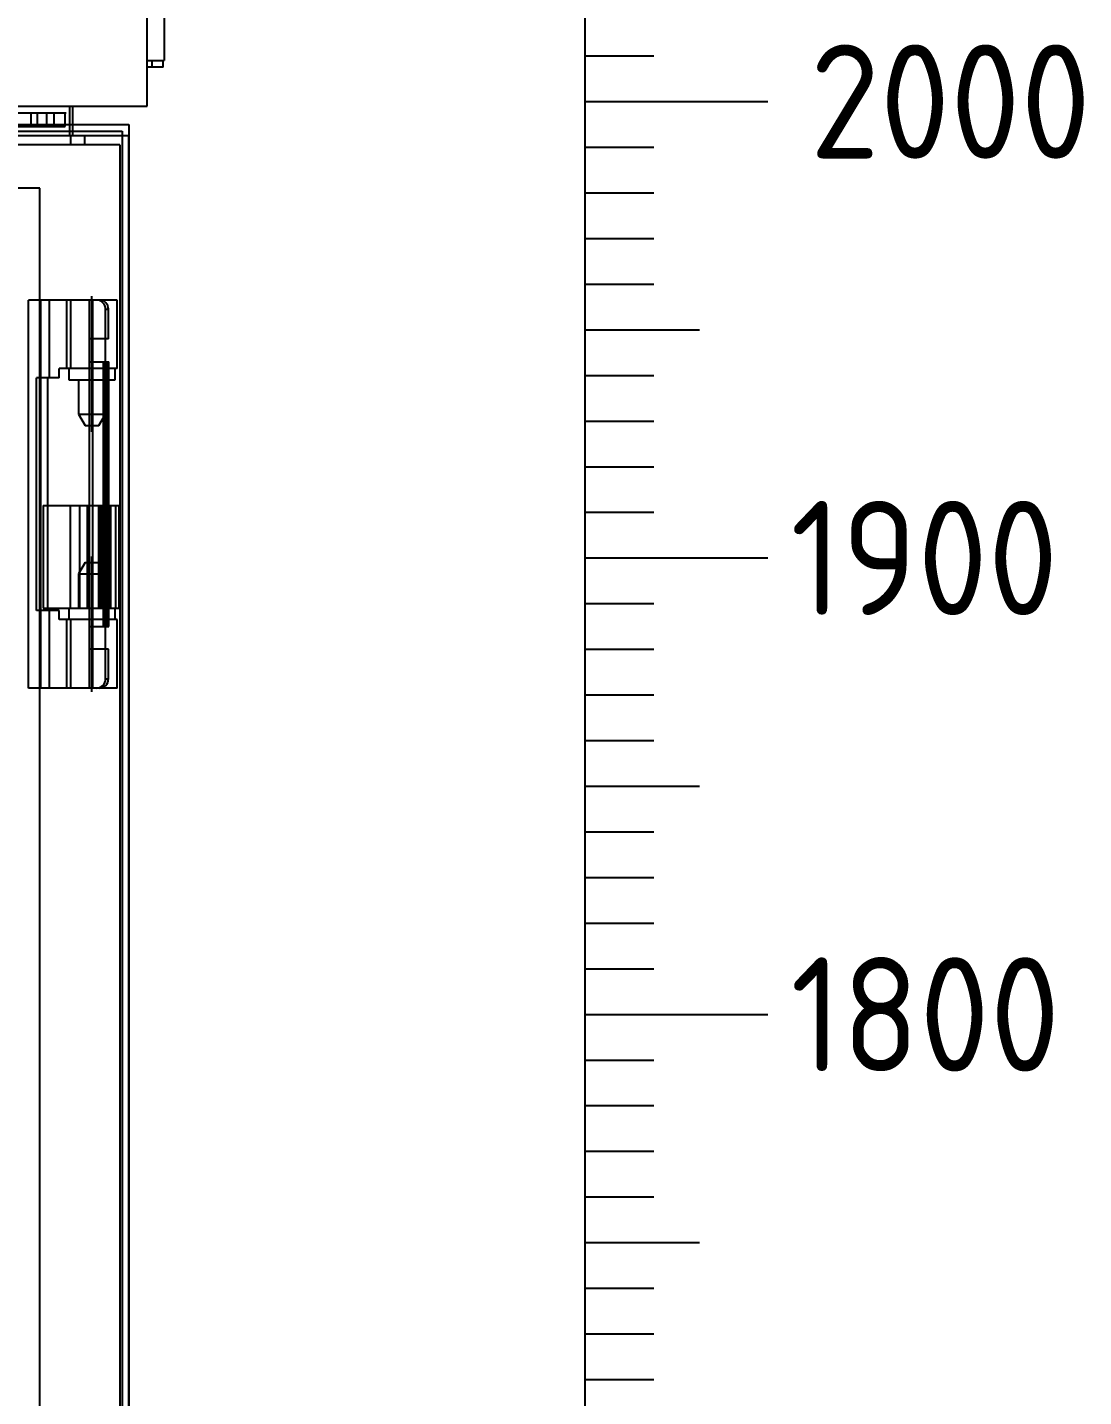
# Model space of a CAD drawing. Header units: millimetres. Extents: x 37984 to 70752, y 14140 to 37584.
# Drawn here: x 39979.4 to 40210.9, y 28485.2 to 28785.2 of the extents above; entities that cross this region are included whole.
import ezdxf
from ezdxf.enums import TextEntityAlignment as Align

# ---------------------------------------------------------------- set-up
doc = ezdxf.new("R2010")
doc.units = ezdxf.units.MM
doc.set_wipeout_variables(frame=1)
doc.layers.add('! NO PLOT !', color=7, linetype='Continuous', true_color=0xff75dd, plot=False)
doc.layers.add('000-PI-ORMAR', color=2, linetype='Continuous')
doc.styles.add('PI0', font='isocpeur.ttf', dxfattribs={"width": 0.9})

# ---------------------------------------------------------------- blocks, each defined once
blk = doc.blocks.new('SE_krov_300mm')
at = {"layer": '000-PI-ORMAR'}
for p, q in [((507, 6.5), (507, 293.5)), ((510.75, 283.5), (510.75, 16.5)), ((507, 16.5), (510.75, 16.5)), ((510.5, 15), (507, 15)), ((508, 16.5), (508, 15)), ((510.5, 15), (510.5, 16.5)), ((-485, 6.5), (507, 6.5)), ((490, 6.5), (490, 0.5)), ((490, 0), (466.5, 0)), ((490, 0.5), (490, 0))]:
    blk.add_line(p, q, dxfattribs=at)
blk = doc.blocks.new('skala_2300')
for p, q in [((0, 1400), (0, 2300)), ((0, 2010), (15, 2010)), ((0, 2000), (40, 2000)), ((0, 2000), (40, 2000)), ((0, 1990), (15, 1990)), ((0, 1980), (15, 1980)), ((0, 1970), (15, 1970)), ((0, 1960), (15, 1960)), ((0, 1950), (25, 1950)), ((0, 1940), (15, 1940)), ((0, 1930), (15, 1930)), ((0, 1920), (15, 1920)), ((0, 1910), (15, 1910)), ((0, 1900), (40, 1900)), ((0, 1890), (15, 1890)), ((0, 1880), (15, 1880)), ((0, 1870), (15, 1870)), ((0, 1860), (15, 1860)), ((0, 1850), (25, 1850)), ((0, 1840), (15, 1840)), ((0, 1830), (15, 1830)), ((0, 1820), (15, 1820)), ((0, 1810), (15, 1810)), ((0, 1800), (40, 1800)), ((0, 1790), (15, 1790)), ((0, 1780), (15, 1780)), ((0, 1770), (15, 1770)), ((0, 1760), (15, 1760)), ((0, 1750), (25, 1750)), ((0, 1740), (15, 1740)), ((0, 1730), (15, 1730)), ((0, 1720), (15, 1720))]:
    blk.add_line(p, q)
at = {"style": 'PI0', "width": 0.9}
for s, p in [('2000', (49.19, 2000)), ('1900', (44.97, 1900)), ('1800', (44.97, 1800))]:
    blk.add_text(s, height=25, dxfattribs=at).set_placement(p, align=Align.MIDDLE_LEFT)

msp = doc.modelspace()

# ---------------------------------------------------------------- linework, layer by layer
at = {"layer": '000-PI-ORMAR'}
for p, q in [((39621.922, 28767.904), (39989.422, 28767.904)), ((39623.422, 28766.404), (39987.922, 28766.404))]:
    msp.add_line(p, q, dxfattribs=at)

# ---------------------------------------------------------------- block references
msp.add_blockref('skala_2300', (40101.672, 26768.904))

# ---------------------------------------------------------------- wipeouts: each hides what was drawn before it
msp.add_wipeout([(39609.672, 28763.904), (40001.672, 28763.904), (40001.672, 26766.904), (39609.672, 26766.904)]).dxf.layer = '000-PI-ORMAR'

# ---------------------------------------------------------------- next in the draw order: linework, layer by layer
at = {"layer": '! NO PLOT !'}
for p, q in [((39982.184, 28749.904), (39629.184, 28749.904)), ((39982.184, 26788.404), (39982.184, 28749.904))]:
    msp.add_line(p, q, dxfattribs=at)
at = {"layer": '000-PI-ORMAR'}
for p, q in [((39989.422, 28761.404), (39989.422, 28767.904)), ((39980.284, 28763.404), (39980.284, 28766.404)), ((39981.672, 28763.404), (39981.672, 28766.404)), ((39983.672, 28763.404), (39983.672, 28766.404)), ((39985.304, 28763.404), (39985.304, 28766.404)), ((39987.672, 28763.404), (39987.672, 28766.404)), ((40001.684, 28761.404), (39609.684, 28761.404)), ((40001.684, 28761.404), (39609.684, 28761.404)), ((39621.922, 28763.904), (39989.422, 28763.904)), ((39621.922, 28762.404), (39989.422, 28762.404)), ((39623.672, 28763.404), (39987.672, 28763.404)), ((39988.934, 28759.404), (39988.934, 28761.404)), ((39989.422, 28763.904), (40001.672, 28763.904)), ((39989.422, 28762.404), (40000.172, 28762.404)), ((39991.934, 28761.404), (39991.934, 28759.404)), ((40000.172, 28762.404), (40000.172, 28761.404)), ((40000.172, 28761.404), (40000.172, 26776.904)), ((40001.672, 28763.904), (40001.672, 28761.404)), ((40001.672, 28761.404), (40001.672, 26776.904)), ((40001.684, 26776.904), (40001.684, 28761.404)), ((40001.684, 26776.904), (40001.684, 28761.404)), ((39999.684, 28759.404), (39611.684, 28759.404)), ((39999.684, 28759.404), (39999.684, 26778.904)), ((39979.684, 28640.404), (39979.684, 28725.404)), ((39999.127, 28725.404), (39979.684, 28725.404)), ((39982.167, 28708.404), (39982.167, 28725.404)), ((39982.372, 28640.404), (39982.372, 28725.404)), ((39984.265, 28708.404), (39984.265, 28725.404)), ((39988.027, 28725.404), (39988.027, 28710.404)), ((39988.94, 28710.404), (39988.94, 28725.404)), ((39993.048, 28640.404), (39993.048, 28725.404)), ((39993.577, 28696.554), (39993.577, 28726.254)), ((39993.577, 28710.404), (39993.577, 28725.404)), ((39993.795, 28640.404), (39993.795, 28725.404)), ((39999.127, 28710.404), (39999.127, 28725.404)), ((39996.555, 28723.404), (39997.202, 28723.404)), ((39996.555, 28642.404), (39996.555, 28723.404)), ((39997.202, 28716.904), (39997.202, 28723.404)), ((39997.202, 28716.904), (39993.048, 28716.904)), ((39996.559, 28648.904), (39996.559, 28716.904)), ((39999.127, 28710.404), (39986.363, 28710.404)), ((39986.363, 28708.404), (39986.363, 28710.404)), ((39988.477, 28710.404), (39988.477, 28707.904)), ((39993.048, 28711.904), (39997.283, 28711.904)), ((39996.13, 28653.904), (39996.13, 28711.904)), ((39996.849, 28653.904), (39996.849, 28711.904)), ((39997.283, 28653.904), (39997.283, 28711.904)), ((39998.677, 28707.904), (39998.677, 28710.404)), ((39981.439, 28657.404), (39981.439, 28708.404)), ((39986.363, 28708.404), (39981.439, 28708.404)), ((39983.901, 28657.404), (39983.901, 28708.404)), ((39988.477, 28707.904), (39998.677, 28707.904)), ((39990.627, 28707.904), (39990.627, 28700.415)), ((39996.527, 28700.415), (39996.527, 28707.904)), ((39990.627, 28700.415), (39996.527, 28700.415)), ((39990.627, 28700.415), (39992.077, 28697.904)), ((39995.077, 28697.904), (39996.527, 28700.415)), ((39992.077, 28697.904), (39995.077, 28697.904)), ((39982.884, 28680.404), (39982.884, 28657.904)), ((39982.884, 28680.404), (39999.684, 28680.404)), ((39988.834, 28680.404), (39988.834, 28657.904)), ((39990.834, 28680.404), (39990.834, 28657.904)), ((39992.505, 28680.404), (39992.505, 28657.904)), ((39992.862, 28680.404), (39992.862, 28657.904)), ((39995.005, 28680.404), (39995.005, 28657.904)), ((39995.362, 28680.404), (39995.362, 28657.904)), ((39995.723, 28680.404), (39995.723, 28657.904)), ((39996.847, 28680.404), (39996.847, 28657.904)), ((39997.602, 28680.404), (39997.602, 28657.904)), ((39997.723, 28657.904), (39997.723, 28680.404)), ((39998.726, 28680.404), (39998.726, 28657.904)), ((39999.482, 28680.404), (39999.482, 28657.904)), ((39993.577, 28639.554), (39993.577, 28669.254)), ((39992.077, 28667.904), (39990.627, 28665.392)), ((39990.627, 28665.392), (39990.627, 28657.904)), ((39990.627, 28665.392), (39996.527, 28665.392)), ((39992.077, 28667.904), (39995.077, 28667.904)), ((39996.527, 28665.392), (39995.077, 28667.904)), ((39996.527, 28657.904), (39996.527, 28665.392)), ((39986.363, 28657.404), (39981.439, 28657.404)), ((39982.167, 28640.404), (39982.167, 28657.404)), ((39982.884, 28657.904), (39999.684, 28657.904)), ((39984.265, 28640.404), (39984.265, 28657.404)), ((39986.363, 28655.404), (39986.363, 28657.404)), ((39988.477, 28657.904), (39988.477, 28655.404)), ((39998.677, 28655.404), (39998.677, 28657.904)), ((39999.127, 28655.404), (39986.363, 28655.404)), ((39988.027, 28655.404), (39988.027, 28640.404)), ((39988.94, 28640.404), (39988.94, 28655.404)), ((39993.048, 28653.904), (39997.283, 28653.904)), ((39993.577, 28640.404), (39993.577, 28655.404)), ((39999.127, 28640.404), (39999.127, 28655.404)), ((39997.202, 28648.904), (39993.048, 28648.904)), ((39997.202, 28642.404), (39997.202, 28648.904)), ((39996.555, 28642.404), (39997.202, 28642.404)), ((39999.127, 28640.404), (39979.684, 28640.404))]:
    msp.add_line(p, q, dxfattribs=at)
for centre, start_param, end_param in [((39994.623, 28723.404), 4.712389, 6.2831853), ((39995.27, 28723.404), 4.712389, 6.2831853), ((39994.623, 28642.404), 3.1415927, 4.712389), ((39995.27, 28642.404), 3.1415927, 4.712389)]:
    msp.add_ellipse(centre, major_axis=(0, 2), ratio=0.9659258, start_param=start_param, end_param=end_param, dxfattribs=at)

# ---------------------------------------------------------------- next in the draw order: block references
msp.add_blockref('SE_krov_300mm', (39498.672, 28761.404))

doc.saveas('drawing.dxf')
